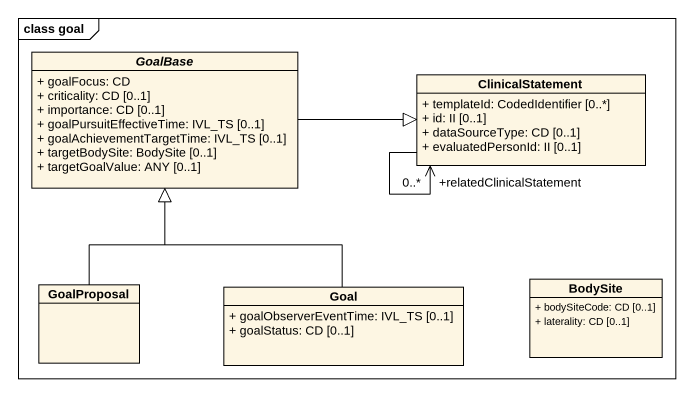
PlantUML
@startuml
mainframe class goal
hide circle
hide empty members
skinparam classAttributeIconSize 0
abstract class GoalBase {
  + goalFocus: CD
  + criticality: CD [0..1]
  + importance: CD [0..1]
  + goalPursuitEffectiveTime: IVL_TS [0..1]
  + goalAchievementTargetTime: IVL_TS [0..1]
  + targetBodySite: BodySite [0..1]
  + targetGoalValue: ANY [0..1]
}
class ClinicalStatement {
  + templateId: CodedIdentifier [0..*]
  + id: II [0..1]
  + dataSourceType: CD [0..1]
  + evaluatedPersonId: II [0..1]
}
class GoalProposal
class Goal {
  + goalObserverEventTime: IVL_TS [0..1]
  + goalStatus: CD [0..1]
}
class BodySite {
  + bodySiteCode: CD [0..1]
  + laterality: CD [0..1]
}
GoalBase -right-|> ClinicalStatement
ClinicalStatement --> "+relatedClinicalStatement\n0..*" ClinicalStatement
GoalProposal -up-|> GoalBase
Goal -up-|> GoalBase
@enduml
